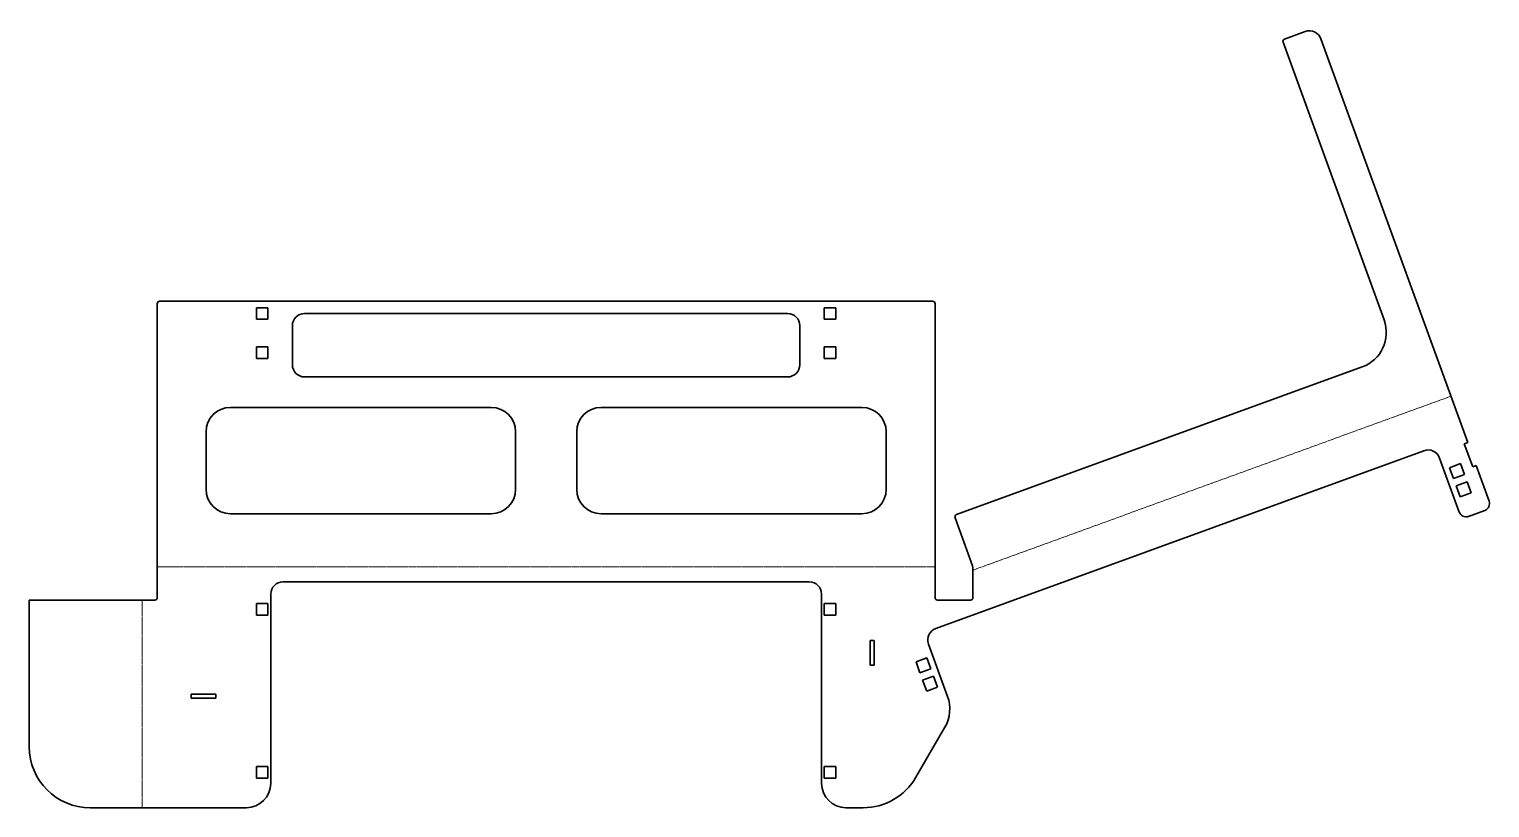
# Model space of a CAD drawing. Header units: inches. Extents: x 0 to 1196, y 0 to 638.
import ezdxf

# ---------------------------------------------------------------- set-up
doc = ezdxf.new("R2010")
doc.units = ezdxf.units.IN
doc.header["$MEASUREMENT"] = 0
doc.linetypes.add('Chain', pattern=[13.68, 9.12, -1.14, 2.28, -1.14])
doc.layers.add('SIMUMAK Bend Centerline (ISO)', color=7, linetype='Chain', lineweight=9)
doc.layers.add('SIMUMAK Visible (ISO)', color=7, linetype='Continuous', lineweight=35)

# ---------------------------------------------------------------- blocks, each defined once
blk = doc.blocks.new('PTM-03-RACK01_Sheet_8_PTM-03-RACK01 (desplegada)')
at = {"layer": 'SIMUMAK Bend Centerline (ISO)', "ltscale": 0.263158}
for p, q in [((566.3, 18.9), (174.7, -123.6)), ((143.9, -120.7), (-493.1, -120.7)), ((-505.5, -148.1), (-505.5, -318.1))]:
    blk.add_line(p, q, dxfattribs=at)
at = {"layer": 'SIMUMAK Visible (ISO)'}
for p, q in [((447, 317.5), (430.1, 311.4)), ((459.8, 311.5), (580.1, -18.9)), ((428.9, 308.8), (511.6, 81.4)), ((141.9, 96.7), (-491.1, 96.7)), ((-493.1, 94.7), (-493.1, -146.1)), ((-411.9, 81.9), (-411.9, 91.4)), ((-411.9, 91.4), (-402.4, 91.4)), ((-402.4, 91.4), (-402.4, 81.9)), ((-372.4, 86.7), (23.1, 86.7)), ((53.1, 81.9), (53.1, 91.4)), ((53.1, 91.4), (62.6, 91.4)), ((62.6, 91.4), (62.6, 81.9)), ((143.9, 94.7), (143.9, -146.1)), ((-402.4, 81.9), (-411.9, 81.9)), ((-382.4, 44.7), (-382.4, 76.7)), ((33.1, 76.7), (33.1, 44.7)), ((62.6, 81.9), (53.1, 81.9)), ((-411.9, 49.9), (-411.9, 59.4)), ((-411.9, 59.4), (-402.4, 59.4)), ((-402.4, 49.9), (-411.9, 49.9)), ((-402.4, 59.4), (-402.4, 49.9)), ((53.1, 49.9), (53.1, 59.4)), ((53.1, 59.4), (62.6, 59.4)), ((62.6, 49.9), (53.1, 49.9)), ((62.6, 59.4), (62.6, 49.9)), ((493.7, 42.9), (161.4, -78)), ((23.1, 34.7), (-372.4, 34.7)), ((-433.1, 9.7), (-219.6, 9.7)), ((-129.6, 9.7), (83.9, 9.7)), ((-453.1, -57.3), (-453.1, -10.3)), ((-199.6, -10.3), (-199.6, -57.3)), ((-149.6, -57.3), (-149.6, -10.3)), ((103.9, -10.3), (103.9, -57.3)), ((577.2, -20), (580.1, -18.9)), ((584.1, -39), (577.2, -20)), ((144.4, -171.2), (544.1, -25.7)), ((557, -31.7), (573, -75.9)), ((565.2, -39.6), (574.2, -36.3)), ((568.5, -48.5), (565.2, -39.6)), ((577.4, -45.3), (568.5, -48.5)), ((574.2, -36.3), (577.4, -45.3)), ((587, -37.9), (584.1, -39)), ((597.6, -66.9), (587, -37.9)), ((570.7, -54.5), (579.6, -51.3)), ((573.9, -63.5), (570.7, -54.5)), ((579.6, -51.3), (582.9, -60.2)), ((582.9, -60.2), (573.9, -63.5)), ((-219.6, -77.3), (-433.1, -77.3)), ((83.9, -77.3), (-129.6, -77.3)), ((174.6, -120), (160.2, -80.6)), ((580.7, -79.5), (594, -74.6)), ((174.9, -127.1), (174.9, -146.1)), ((-400.1, -298.1), (-400.1, -143.1)), ((-390.1, -133.1), (40.9, -133.1)), ((50.9, -143.1), (50.9, -298.1)), ((-597.9, -268.1), (-597.9, -148.1)), ((-597.9, -148.1), (-495.1, -148.1)), ((-411.9, -160.4), (-411.9, -150.9)), ((-411.9, -150.9), (-402.4, -150.9)), ((-402.4, -150.9), (-402.4, -160.4)), ((53.1, -160.4), (53.1, -150.9)), ((53.1, -150.9), (62.6, -150.9)), ((62.6, -150.9), (62.6, -160.4)), ((172.9, -148.1), (145.9, -148.1)), ((-402.4, -160.4), (-411.9, -160.4)), ((62.6, -160.4), (53.1, -160.4)), ((90.8, -201.2), (90.8, -181)), ((90.8, -181), (94, -181)), ((94, -181), (94, -201.2)), ((154.1, -226.9), (138.5, -184)), ((94, -201.2), (90.8, -201.2)), ((128.3, -198.6), (137.2, -195.4)), ((131.5, -207.6), (128.3, -198.6)), ((137.2, -195.4), (140.5, -204.3)), ((140.5, -204.3), (131.5, -207.6)), ((133.7, -213.6), (142.7, -210.3)), ((137, -222.5), (133.7, -213.6)), ((142.7, -210.3), (145.9, -219.3)), ((-465.2, -228.2), (-465.2, -225)), ((-465.2, -225), (-445, -225)), ((-445, -225), (-445, -228.2)), ((145.9, -219.3), (137, -222.5)), ((-445, -228.2), (-465.2, -228.2)), ((128.2, -293.1), (151.9, -252.2)), ((-411.9, -284.4), (-402.4, -284.4)), ((-411.9, -293.9), (-411.9, -284.4)), ((-402.4, -284.4), (-402.4, -293.9)), ((53.1, -284.4), (62.6, -284.4)), ((53.1, -293.9), (53.1, -284.4)), ((62.6, -284.4), (62.6, -293.9)), ((-402.4, -293.9), (-411.9, -293.9)), ((62.6, -293.9), (53.1, -293.9)), ((-420.1, -318.1), (-547.9, -318.1)), ((84.9, -318.1), (70.9, -318.1))]:
    blk.add_line(p, q, dxfattribs=at)
at = {"layer": 'SIMUMAK Visible (ISO)', "extrusion": (0, 0, -1)}
for centre, radius, start, end in [((-430.7, 309.5), 2, 340, 70), ((-450.4, 308.1), 10, 70, 160), ((491.1, 94.7), 2, 0, 90), ((-141.9, 94.7), 2, 90, 180), ((-591.9, -69), 6, 160, 250), ((-162.1, -79.9), 2, 340, 70), ((-578.7, -73.8), 6, 250, 340), ((-125.9, -237.2), 30, 160, 210), ((547.9, -268.1), 50, 270, 360), ((420.1, -298.1), 20, 180, 270), ((-70.9, -298.1), 20, 270, 0), ((-84.9, -268.1), 50, 210, 270)]:
    blk.add_arc(centre, radius, start, end, dxfattribs=at)
at = {"layer": 'SIMUMAK Visible (ISO)'}
for centre, radius, start, end in [((-372.4, 76.7), 10, 90, 180), ((23.1, 76.7), 10, 0, 90), ((483.4, 71.1), 30, 290, 20), ((-372.4, 44.7), 10, 180, 270), ((23.1, 44.7), 10, 270, 0), ((-433.1, -10.3), 20, 90, 180), ((-219.6, -10.3), 20, 0, 90), ((-129.6, -10.3), 20, 90, 180), ((83.9, -10.3), 20, 0, 90), ((547.6, -35.1), 10, 20, 110), ((-433.1, -57.3), 20, 180, 270), ((-219.6, -57.3), 20, 270, 360), ((-129.6, -57.3), 20, 180, 270), ((83.9, -57.3), 20, 270, 0), ((-390.1, -143.1), 10, 90, 180), ((40.9, -143.1), 10, 360, 90), ((-495.1, -146.1), 2, 270, 360), ((145.9, -146.1), 2, 180, 270), ((172.9, -146.1), 2, 270, 360), ((147.9, -180.6), 10, 110, 200)]:
    blk.add_arc(centre, radius, start, end, dxfattribs=at)
blk.add_open_spline([(174.9, -127.1), (174.8, -124.8), (174.7, -122.4), (174.6, -120)], degree=3, dxfattribs=at)

msp = doc.modelspace()

# ---------------------------------------------------------------- block references
msp.add_blockref('PTM-03-RACK01_Sheet_8_PTM-03-RACK01 (desplegada)', (597.9, 318.1))

doc.saveas('drawing.dxf')
